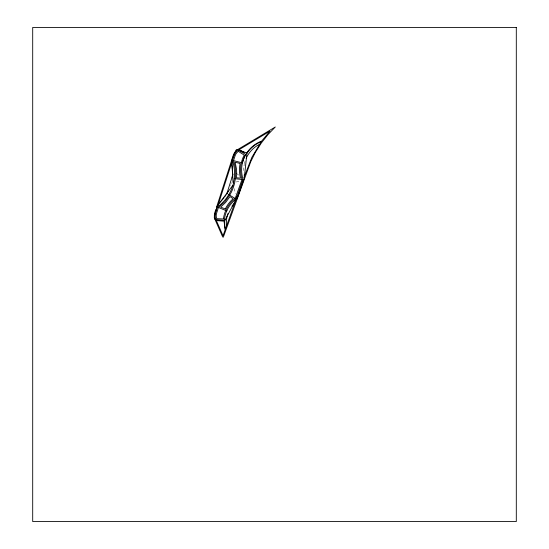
<?xml version="1.0" encoding="UTF-8"?>
<svg xmlns="http://www.w3.org/2000/svg" width="549" height="549" viewBox="0 0 549 549"><rect width="100%" height="100%" fill="white"/><g stroke="black" fill="none" stroke-linecap="round" stroke-linejoin="round"><path stroke-width="0.41" stroke-dasharray="2.75 2.06" d="M236.228 182.007L240.098 180.765M237.298 174.012L238.623 175.09M234.107 188.595L235.603 193.454M231.369 182.728A38.862 38.862 0 0 1 231.191 183.428M230.8 184.821A38.862 38.862 0 0 1 230.587 185.514M243.729 170.609A28.713 28.713 0 0 1 244.278 164.35M244.401 163.732A28.713 28.713 0 0 1 245.06 161.303"/><path stroke-width="0.82" d="M233.023 174.102L226.957 193.323A1.05 1.05 0 0 0 226.984 194.03M216.642 209.588L215.558 212.957A9.875 9.875 0 0 0 215.983 219.682L224.321 220.362A29.673 29.673 0 0 1 236.166 199.047L243.035 179.255A30.833 30.833 0 0 1 245.78 154.454L238.335 150.124A9.8 9.8 0 0 0 234.052 155.518L232.44 160.541A40.873 40.873 0 0 1 234.396 177.677L233.737 181.966A40.873 40.873 0 0 1 229.105 194.092L226.737 197.736A40.873 40.873 0 0 1 217.514 206.87L216.642 209.588L215.757 209.691L214.858 212.49A10.609 10.609 0 0 0 214.412 216.924M217.967 205.463L232.22 161.221A40.537 40.537 0 0 1 232.467 162.024M235.047 200.474A29.172 29.172 0 0 1 235.905 199.781L225.364 229.18A29.172 29.172 0 0 1 224.864 219.353M243.907 177.615L251.895 157.268L261.2 141.704A30.408 30.408 0 0 0 246.824 153.555M226.662 211.063L226.826 210.679M245.636 154.372L245.78 154.454A30.778 30.778 0 0 0 242.418 162.888L232.488 160.377M235.837 199.301L236.166 199.047L228.768 194.621M234.258 178.583L243.166 179.667M217.466 207.035L226.73 210.912M236.166 199.184L237.038 198.834L243.44 180.518A1.839 1.839 0 0 0 243.447 179.262M217.02 207.021L216.786 206.506L233.284 155.271A10.609 10.609 0 0 1 236.386 150.55M244.106 152.498L239.165 149.623L269.957 131.142L261.667 141.066A30.833 30.833 0 0 0 246.22 153.727M236.646 196.878A3.013 3.013 0 0 1 236.324 198.951L224.946 220.218A0.837 0.837 0 0 1 224.143 220.65L216.546 220.286A3.095 3.095 0 0 1 214.405 216.395L216.683 207.687A4.296 4.296 0 0 1 217.521 205.683L232.186 186.166A0.727 0.727 0 0 1 233.002 185.905M233.586 182.803A0.693 0.693 0 0 1 232.961 182.138L232.152 159.979A3.802 3.802 0 0 1 232.646 157.961L236.248 149.802A0.782 0.782 0 0 1 237.319 149.513L246.275 152.78A1.167 1.167 0 0 1 246.844 153.912L244.264 178.356A1.702 1.702 0 0 1 243.2 179.763M237.388 149.774A10.609 10.609 0 0 1 237.923 149.431L275.296 126.991L267.885 134.697L261.269 143.097L255.23 152.629L250.742 161.68L223.326 237.154L222.688 236.983L215.235 220.005A10.609 10.609 0 0 1 214.501 217.555M231.287 164.117A38.862 38.862 0 0 1 232.234 177.746M228.082 191.505A38.862 38.862 0 0 1 227.746 192.143M227.396 192.781A38.862 38.862 0 0 1 226.662 194.023M225.879 195.238A38.862 38.862 0 0 1 225.049 196.425M224.177 197.578A38.862 38.862 0 0 1 218.667 203.288M244.415 176.222A28.713 28.713 0 0 1 244.161 174.987M246.172 158.359A28.713 28.713 0 0 1 259.293 144.435M226.531 225.9A27.388 27.388 0 0 1 227.959 213.513M231.939 206.177A27.388 27.388 0 0 1 234.725 203.041M224.225 222.523L225.104 229.921L223.038 235.768L216.368 220.568L224.267 221.206L224.225 222.523M236.715 173.319L236.516 177.787L240.496 178.102A32.954 32.954 0 0 1 240.057 163.801L240.126 163.437L235.123 162.264L236.441 168.763L236.715 173.319M223.402 218.976L216.725 218.68L216.601 218.296A8.811 8.811 0 0 1 216.581 213.252L218.427 207.501L224.781 201.812L230.024 194.627A41.93 41.93 0 0 0 234.78 182.186L235.452 177.78A41.93 41.93 0 0 0 234.649 164.487L233.545 160.562L235.061 155.861A8.75 8.75 0 0 1 238.019 151.62L238.369 151.366L244.209 155.099A31.828 31.828 0 0 0 241.388 162.648A31.849 31.849 0 0 0 242.006 179.523L235.192 198.457A30.73 30.73 0 0 0 225.859 210.246L225.687 210.638A30.73 30.73 0 0 0 223.402 218.976M225.275 208.991L220.65 207.083L225.57 202.526L230.01 196.597L233.153 198.752A31.794 31.794 0 0 0 225.275 208.991M516.3 27.45L32.7 27.45L32.7 521.55L516.3 521.55L516.3 27.45"/></g></svg>
